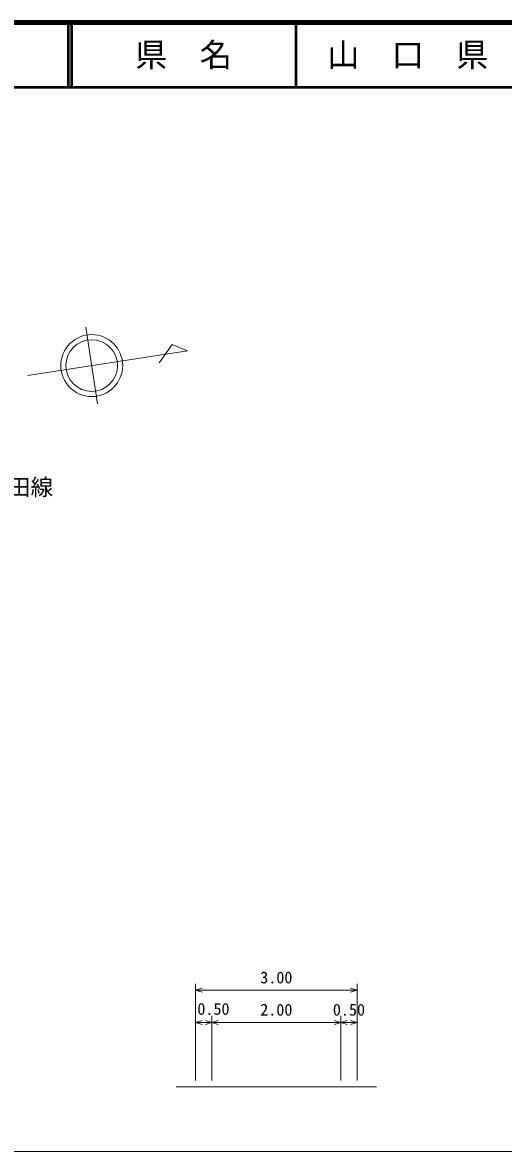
# Model space of a CAD drawing. Units: millimetres, scale not verified. Extents: x 40000 to 680000, y 20000 to 380000.
# Drawn here: x 290683 to 365183, y 205000 to 380000 of the extents above; entities that cross this region are included whole.
import ezdxf
from ezdxf.enums import TextEntityAlignment as Align

# ---------------------------------------------------------------- set-up
doc = ezdxf.new("R2010")
doc.units = ezdxf.units.MM
doc.header["$LTSCALE"] = 1000
doc.layers.add('M-BGD-HTXT', color=7, linetype='Continuous')
doc.layers.add('M-TTL-TXT', color=7, linetype='Continuous')
for name, color, linetype, lineweight in [('M-BMK-HTXT', 7, 'Continuous', 13), ('M-BMK-SRVR', 3, 'Continuous', 13), ('M-STR-HTXT', 7, 'Continuous', 13), ('M-TTL', 2, 'Continuous', 140), ('M-TTL-BAND', 7, 'Continuous', 13), ('M-TTL-LINE', 7, 'Continuous', 50)]:
    doc.layers.add(name, color=color, linetype=linetype, lineweight=lineweight)
doc.styles.add('ＭＳ ゴシック', font='')
doc.styles.get('ＭＳ ゴシック').set_extended_font_data('MS Gothic')

msp = doc.modelspace()

# ---------------------------------------------------------------- linework, layer by layer
at = {"layer": 'M-BMK-HTXT'}
msp.add_lwpolyline([(314500, 215000), (317500, 215000), (320000, 215000), (340000, 215000), (342500, 215000), (345500, 215000)], dxfattribs=at)
at = {"layer": 'M-BMK-SRVR'}
for p, q in [((302315, 320900), (300470, 332758)), ((291511, 325292), (316214, 329135)), ((313841, 330081), (311853, 327242)), ((316214, 329135), (313841, 330081))]:
    msp.add_line(p, q, dxfattribs=at)
for radius in [4800, 4000]:
    msp.add_circle((301393, 326829), radius, dxfattribs=at)
at = {"layer": 'M-STR-HTXT'}
for p, q in [((317500, 216000), (317500, 231000)), ((342500, 216000), (342500, 231000)), ((317500, 230000), (318500, 230300)), ((317500, 230000), (342500, 230000)), ((317500, 230000), (318500, 229700)), ((342500, 230000), (341500, 230300)), ((342500, 230000), (341500, 229700)), ((317500, 216000), (317500, 226000)), ((320000, 216000), (320000, 226000)), ((320000, 216000), (320000, 226000)), ((340000, 216000), (340000, 226000)), ((340000, 216000), (340000, 226000)), ((342500, 216000), (342500, 226000)), ((317500, 225000), (318500, 225300)), ((317500, 225000), (320000, 225000)), ((317500, 225000), (318500, 224700)), ((320000, 225000), (319000, 225300)), ((320000, 225000), (319000, 224700)), ((320000, 225000), (321000, 225300)), ((320000, 225000), (340000, 225000)), ((320000, 225000), (321000, 224700)), ((340000, 225000), (339000, 225300)), ((340000, 225000), (339000, 224700)), ((340000, 225000), (341000, 225300)), ((340000, 225000), (342500, 225000)), ((340000, 225000), (341000, 224700)), ((342500, 225000), (341500, 225300)), ((342500, 225000), (341500, 224700))]:
    msp.add_line(p, q, dxfattribs=at)
at = {"layer": 'M-TTL'}
msp.add_line((680000, 380000), (40000, 380000), dxfattribs=at)
at = {"layer": 'M-TTL-BAND'}
msp.add_line((40000, 205000), (579000, 205000), dxfattribs=at)
at = {"layer": 'M-TTL-LINE'}
for p, q in [((297750, 380000), (297750, 370000)), ((298250, 380000), (298250, 370000)), ((333000, 380000), (333000, 370000)), ((40000, 370000), (680000, 370000))]:
    msp.add_line(p, q, dxfattribs=at)

# ---------------------------------------------------------------- texts
at = {"layer": 'M-BGD-HTXT', "style": 'ＭＳ ゴシック'}
msp.add_text('一般県道\u3000小郡(停)柳井田線', height=2566, dxfattribs=at).set_placement((272672, 307983), align=Align.MIDDLE_CENTER)
at = {"layer": 'M-STR-HTXT', "style": 'ＭＳ ゴシック'}
for s, p in [('3.00', (330000, 230500)), ('0.50', (320255, 225627)), ('2.00', (330000, 225500)), ('0.50', (341250, 225500))]:
    msp.add_text(s, height=1833, dxfattribs=at).set_placement(p, align=Align.BOTTOM_CENTER)
at = {"layer": 'M-TTL-TXT', "style": 'ＭＳ ゴシック'}
for s, p in [('県\u3000名', (315625, 375000)), ('山\u3000口\u3000県', (350375, 375000))]:
    msp.add_text(s, height=3666, dxfattribs=at).set_placement(p, align=Align.MIDDLE_CENTER)

doc.saveas('drawing.dxf')
